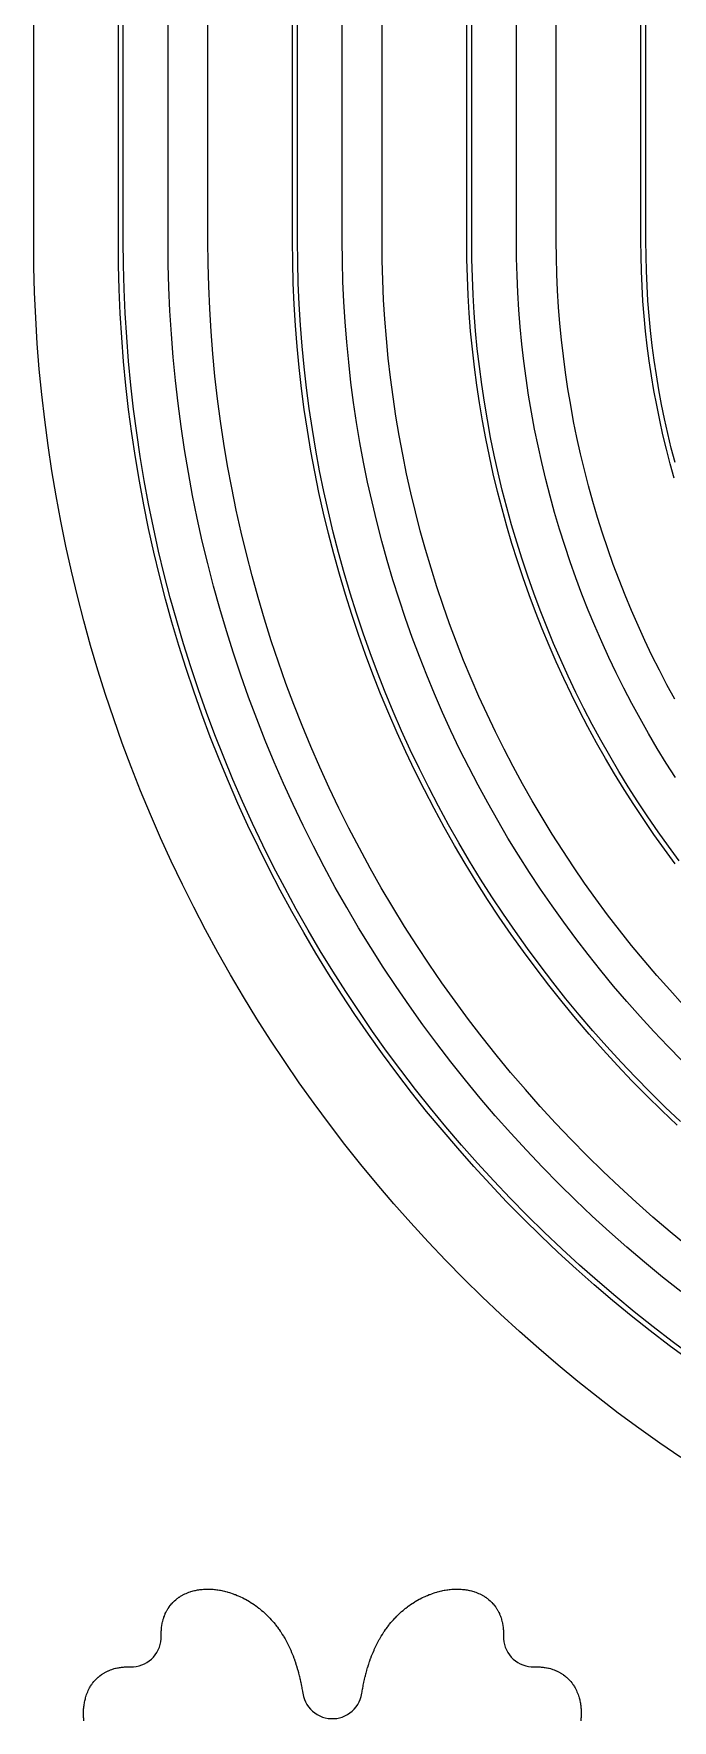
# Model space of a CAD drawing. Header units: metres. Extents: x 9 to 1211, y 9 to 2781.
# Drawn here: x 9 to 137.3, y 1398.6 to 1737.7 of the extents above; entities that cross this region are included whole.
import ezdxf

# ---------------------------------------------------------------- set-up
doc = ezdxf.new("R2010")
doc.units = ezdxf.units.M
for name, color, linetype in [('ACIKLIK', 5, 'Continuous'), ('CAM_SABLON', 4, 'Continuous'), ('DIS_KENAR_V91_Z3', 1, 'Continuous'), ('LAMBA_T4_Z4', 3, 'Continuous')]:
    doc.layers.add(name, color=color, linetype=linetype)

msp = doc.modelspace()

# ---------------------------------------------------------------- linework, layer by layer
at = {"layer": 'ACIKLIK'}
for points in [[(139, 1484.81), (135.34, 1487.73), (131.73, 1490.7), (128.18, 1493.74), (124.67, 1496.84), (121.23, 1500), (117.83, 1503.22), (114.5, 1506.5), (111.22, 1509.83), (108, 1513.23), (104.84, 1516.67), (101.74, 1520.18), (98.7, 1523.73), (95.73, 1527.34), (92.81, 1531), (89.97, 1534.71), (87.18, 1538.47), (84.47, 1542.28), (81.82, 1546.14), (79.24, 1550.04), (76.72, 1553.98), (74.28, 1557.97), (71.91, 1562), (69.6, 1566.07), (67.37, 1570.18), (65.21, 1574.33), (63.12, 1578.52), (61.11, 1582.74), (59.17, 1586.99), (57.31, 1591.28), (55.52, 1595.61), (53.8, 1599.96), (52.16, 1604.34), (50.6, 1608.75), (49.12, 1613.18), (47.71, 1617.64), (46.38, 1622.13), (45.13, 1626.64), (43.96, 1631.17), (42.87, 1635.71), (41.86, 1640.28), (40.92, 1644.86), (40.07, 1649.46), (39.3, 1654.08), (38.61, 1658.7), (38, 1663.34), (37.47, 1667.99), (37.02, 1672.64), (36.65, 1677.31), (36.37, 1681.97), (36.16, 1686.65), (36.04, 1691.32), (36, 1696.12), (36, 2485.88)], [(139.24, 1531.24), (136.39, 1534.15), (133.6, 1537.1), (130.85, 1540.09), (128.15, 1543.14), (125.51, 1546.23), (122.93, 1549.37), (120.39, 1552.55), (117.92, 1555.78), (115.5, 1559.05), (113.14, 1562.36), (110.84, 1565.71), (108.59, 1569.1), (106.41, 1572.53), (104.28, 1576), (102.22, 1579.5), (100.21, 1583.04), (98.27, 1586.61), (96.4, 1590.22), (94.58, 1593.86), (92.83, 1597.53), (91.14, 1601.23), (89.52, 1604.96), (87.97, 1608.72), (86.48, 1612.5), (85.05, 1616.31), (83.7, 1620.14), (82.4, 1624), (81.18, 1627.88), (80.03, 1631.78), (78.94, 1635.7), (77.92, 1639.63), (76.97, 1643.59), (76.09, 1647.56), (75.28, 1651.54), (74.54, 1655.54), (73.87, 1659.55), (73.27, 1663.57), (72.74, 1667.6), (72.28, 1671.64), (71.89, 1675.69), (71.57, 1679.75), (71.32, 1683.81), (71.14, 1687.87), (71.04, 1691.93), (71, 1696.12), (71, 2485.88)], [(137.94, 1588.16), (136.09, 1591.08), (134.28, 1594.02), (132.53, 1597), (130.83, 1600.01), (129.18, 1603.05), (127.58, 1606.11), (126.04, 1609.2), (124.55, 1612.32), (123.12, 1615.47), (121.74, 1618.64), (120.42, 1621.83), (119.15, 1625.04), (117.94, 1628.28), (116.79, 1631.54), (115.69, 1634.81), (114.65, 1638.11), (113.67, 1641.42), (112.75, 1644.75), (111.88, 1648.1), (111.08, 1651.46), (110.33, 1654.83), (109.64, 1658.22), (109.01, 1661.62), (108.44, 1665.03), (107.93, 1668.44), (107.48, 1671.87), (107.09, 1675.3), (106.75, 1678.74), (106.48, 1682.19), (106.27, 1685.64), (106.12, 1689.09), (106.03, 1692.54), (106, 1696.12), (106, 2485.88)]]:
    msp.add_lwpolyline(points, dxfattribs=at)
at = {"layer": 'CAM_SABLON'}
for points in [[(141.18, 1471.9), (137.3, 1474.78), (133.46, 1477.72), (129.68, 1480.73), (125.95, 1483.81), (122.27, 1486.95), (118.65, 1490.15), (115.09, 1493.42), (111.58, 1496.74), (108.13, 1500.13), (104.74, 1503.58), (101.42, 1507.09), (98.15, 1510.65), (94.95, 1514.27), (91.81, 1517.95), (88.73, 1521.68), (85.72, 1525.46), (82.78, 1529.3), (79.9, 1533.18), (77.1, 1537.12), (74.36, 1541.1), (71.69, 1545.14), (69.09, 1549.21), (66.57, 1553.33), (64.11, 1557.5), (61.73, 1561.71), (59.42, 1565.96), (57.19, 1570.24), (55.03, 1574.57), (52.95, 1578.94), (50.95, 1583.33), (49.02, 1587.77), (47.17, 1592.23), (45.4, 1596.73), (43.71, 1601.26), (42.09, 1605.82), (40.56, 1610.4), (39.1, 1615.01), (37.73, 1619.65), (36.44, 1624.31), (35.23, 1628.99), (34.1, 1633.69), (33.05, 1638.41), (32.09, 1643.15), (31.21, 1647.9), (30.41, 1652.67), (29.7, 1657.45), (29.07, 1662.24), (28.52, 1667.05), (28.05, 1671.86), (27.68, 1676.68), (27.38, 1681.5), (27.17, 1686.33), (27.04, 1691.17), (27, 1696.08), (27, 2485.92)], [(138.96, 1519.01), (135.89, 1521.92), (132.88, 1524.88), (129.92, 1527.89), (127.01, 1530.96), (124.16, 1534.07), (121.36, 1537.23), (118.62, 1540.45), (115.93, 1543.7), (113.3, 1547.01), (110.73, 1550.36), (108.22, 1553.76), (105.77, 1557.19), (103.37, 1560.68), (101.04, 1564.2), (98.77, 1567.76), (96.57, 1571.36), (94.42, 1575), (92.34, 1578.68), (90.33, 1582.39), (88.38, 1586.13), (86.49, 1589.91), (84.67, 1593.73), (82.92, 1597.57), (81.24, 1601.44), (79.62, 1605.35), (78.07, 1609.28), (76.6, 1613.23), (75.19, 1617.21), (73.84, 1621.22), (72.57, 1625.25), (71.38, 1629.3), (70.25, 1633.37), (69.19, 1637.46), (68.2, 1641.56), (67.29, 1645.69), (66.45, 1649.82), (65.68, 1653.98), (64.98, 1658.14), (64.36, 1662.32), (63.8, 1666.51), (63.33, 1670.7), (62.92, 1674.91), (62.59, 1679.12), (62.33, 1683.33), (62.15, 1687.55), (62.04, 1691.78), (62, 1696.08), (62, 2485.92)], [(138.68, 1571.42), (136.53, 1574.33), (134.44, 1577.27), (132.39, 1580.25), (130.4, 1583.26), (128.45, 1586.31), (126.57, 1589.39), (124.73, 1592.5), (122.95, 1595.64), (121.23, 1598.82), (119.56, 1602.02), (117.95, 1605.26), (116.39, 1608.52), (114.9, 1611.81), (113.46, 1615.12), (112.07, 1618.46), (110.75, 1621.82), (109.48, 1625.2), (108.28, 1628.61), (107.13, 1632.03), (106.05, 1635.48), (105.02, 1638.94), (104.05, 1642.42), (103.15, 1645.92), (102.31, 1649.44), (101.52, 1652.96), (100.8, 1656.5), (100.15, 1660.05), (99.55, 1663.62), (99.02, 1667.19), (98.54, 1670.77), (98.13, 1674.36), (97.79, 1677.96), (97.5, 1681.56), (97.28, 1685.17), (97.13, 1688.78), (97.03, 1692.39), (97, 1696.08), (97, 2485.92)], [(137.86, 1651.48), (137.11, 1654.39), (136.41, 1657.31), (135.76, 1660.24), (135.16, 1663.18), (134.61, 1666.13), (134.12, 1669.09), (133.67, 1672.06), (133.28, 1675.04), (132.94, 1678.02), (132.66, 1681.01), (132.42, 1684), (132.24, 1687), (132.11, 1690), (132.03, 1693), (132, 1696.08), (132, 2485.92)]]:
    msp.add_lwpolyline(points, dxfattribs=at)
at = {"layer": 'DIS_KENAR_V91_Z3'}
for points in [[(139.04, 1451.43), (134.79, 1454.35), (130.6, 1457.34), (126.46, 1460.4), (122.38, 1463.54), (118.35, 1466.74), (114.38, 1470.02), (110.46, 1473.36), (106.61, 1476.77), (102.81, 1480.25), (99.08, 1483.79), (95.4, 1487.4), (91.79, 1491.08), (88.25, 1494.81), (84.77, 1498.61), (81.36, 1502.46), (78.02, 1506.38), (74.74, 1510.35), (71.54, 1514.38), (68.4, 1518.46), (65.34, 1522.6), (62.35, 1526.79), (59.43, 1531.04), (56.59, 1535.33), (53.83, 1539.67), (51.14, 1544.06), (48.52, 1548.5), (45.99, 1552.98), (43.53, 1557.51), (41.15, 1562.07), (38.86, 1566.68), (36.64, 1571.33), (34.5, 1576.01), (32.45, 1580.73), (30.48, 1585.49), (28.59, 1590.28), (26.79, 1595.1), (25.07, 1599.96), (23.44, 1604.84), (21.89, 1609.75), (20.43, 1614.69), (19.05, 1619.65), (17.76, 1624.63), (16.56, 1629.64), (15.45, 1634.67), (14.42, 1639.71), (13.48, 1644.77), (12.63, 1649.85), (11.87, 1654.94), (11.2, 1660.05), (10.62, 1665.16), (10.12, 1670.29), (9.72, 1675.42), (9.4, 1680.56), (9.18, 1685.7), (9.04, 1690.85), (9, 1696), (9, 2486)], [(140.38, 1493.94), (136.88, 1496.83), (133.42, 1499.78), (130.03, 1502.78), (126.68, 1505.85), (123.39, 1508.97), (120.15, 1512.15), (116.97, 1515.39), (113.85, 1518.68), (110.78, 1522.03), (107.78, 1525.42), (104.83, 1528.88), (101.94, 1532.38), (99.12, 1535.93), (96.35, 1539.53), (93.66, 1543.18), (91.02, 1546.87), (88.45, 1550.61), (85.95, 1554.39), (83.51, 1558.22), (81.14, 1562.09), (78.83, 1566), (76.6, 1569.95), (74.43, 1573.94), (72.34, 1577.96), (70.31, 1582.02), (68.36, 1586.12), (66.48, 1590.25), (64.67, 1594.41), (62.93, 1598.6), (61.27, 1602.82), (59.68, 1607.07), (58.17, 1611.35), (56.73, 1615.66), (55.36, 1619.98), (54.07, 1624.33), (52.86, 1628.71), (51.72, 1633.1), (50.66, 1637.51), (49.68, 1641.94), (48.78, 1646.39), (47.95, 1650.85), (47.2, 1655.33), (46.53, 1659.81), (45.94, 1664.31), (45.42, 1668.82), (44.99, 1673.34), (44.63, 1677.86), (44.36, 1682.39), (44.16, 1686.93), (44.04, 1691.46), (44, 1696), (44, 2486)], [(139.45, 1542.55), (136.79, 1545.45), (134.19, 1548.39), (131.64, 1551.37), (129.14, 1554.4), (126.7, 1557.48), (124.31, 1560.59), (121.97, 1563.75), (119.69, 1566.95), (117.47, 1570.18), (115.3, 1573.46), (113.19, 1576.77), (111.14, 1580.12), (109.14, 1583.5), (107.21, 1586.92), (105.34, 1590.37), (103.52, 1593.85), (101.77, 1597.37), (100.08, 1600.91), (98.45, 1604.48), (96.89, 1608.09), (95.38, 1611.71), (93.94, 1615.37), (92.57, 1619.05), (91.26, 1622.75), (90.01, 1626.47), (88.83, 1630.22), (87.72, 1633.98), (86.67, 1637.77), (85.68, 1641.57), (84.77, 1645.39), (83.92, 1649.22), (83.13, 1653.07), (82.42, 1656.93), (81.77, 1660.8), (81.19, 1664.69), (80.68, 1668.58), (80.23, 1672.48), (79.86, 1676.39), (79.55, 1680.3), (79.31, 1684.22), (79.14, 1688.15), (79.03, 1692.07), (79, 1696), (79, 2486)], [(137.82, 1603.89), (136.24, 1606.8), (134.71, 1609.74), (133.23, 1612.71), (131.8, 1615.7), (130.43, 1618.72), (129.1, 1621.76), (127.84, 1624.82), (126.62, 1627.91), (125.46, 1631.02), (124.35, 1634.14), (123.3, 1637.29), (122.3, 1640.45), (121.36, 1643.63), (120.47, 1646.82), (119.64, 1650.03), (118.87, 1653.26), (118.15, 1656.5), (117.49, 1659.75), (116.89, 1663.01), (116.34, 1666.28), (115.85, 1669.56), (115.42, 1672.84), (115.04, 1676.14), (114.72, 1679.44), (114.46, 1682.75), (114.26, 1686.06), (114.12, 1689.37), (114.03, 1692.68), (114, 1696), (114, 2486)], [(19.09, 1398.49), (19.07, 1398.7), (19.04, 1398.98), (19.03, 1399.2), (19.01, 1399.47), (19.01, 1399.69), (19, 1399.96), (19, 1400.18), (19.01, 1400.44), (19.02, 1400.67), (19.03, 1400.91), (19.05, 1401.15), (19.07, 1401.38), (19.1, 1401.62), (19.13, 1401.83), (19.17, 1402.08), (19.21, 1402.28), (19.26, 1402.53), (19.3, 1402.72), (19.37, 1402.97), (19.41, 1403.15), (19.49, 1403.41), (19.54, 1403.57), (19.63, 1403.83), (19.69, 1403.98), (19.79, 1404.24), (19.85, 1404.37), (19.96, 1404.63), (20.02, 1404.76), (20.16, 1405.01), (20.22, 1405.13), (20.36, 1405.38), (20.43, 1405.48), (20.59, 1405.73), (20.65, 1405.83), (20.83, 1406.07), (20.89, 1406.16), (21.08, 1406.4), (21.15, 1406.47), (21.35, 1406.7), (21.41, 1406.77), (21.63, 1406.99), (21.7, 1407.06), (21.93, 1407.27), (21.99, 1407.33), (22.23, 1407.52), (22.3, 1407.58), (22.55, 1407.76), (22.63, 1407.82), (22.88, 1407.99), (22.96, 1408.04), (23.22, 1408.19), (23.31, 1408.25), (23.57, 1408.38), (23.67, 1408.43), (23.93, 1408.56), (24.03, 1408.6), (24.3, 1408.71), (24.41, 1408.76), (24.67, 1408.85), (24.8, 1408.89), (25.05, 1408.97), (25.19, 1409.01), (25.44, 1409.08), (25.59, 1409.11), (25.84, 1409.17), (26, 1409.2), (26.24, 1409.24), (26.41, 1409.27), (26.64, 1409.3), (26.83, 1409.32), (27.05, 1409.34), (27.25, 1409.36), (27.47, 1409.37), (27.67, 1409.38), (27.88, 1409.38), (28.1, 1409.38), (28.3, 1409.38), (28.3, 1409.38), (29.02, 1409.39), (29.59, 1409.46), (30.15, 1409.58), (30.7, 1409.75), (31.23, 1409.97), (31.74, 1410.25), (32.21, 1410.57), (32.66, 1410.94), (33.06, 1411.34), (33.43, 1411.79), (33.75, 1412.26), (34.03, 1412.77), (34.25, 1413.3), (34.42, 1413.85), (34.54, 1414.41), (34.61, 1414.98), (34.62, 1415.7), (34.62, 1415.7), (34.62, 1415.9), (34.62, 1416.12), (34.62, 1416.33), (34.63, 1416.53), (34.64, 1416.75), (34.66, 1416.95), (34.68, 1417.17), (34.7, 1417.36), (34.73, 1417.59), (34.76, 1417.76), (34.8, 1418), (34.83, 1418.16), (34.89, 1418.41), (34.92, 1418.56), (34.99, 1418.81), (35.03, 1418.95), (35.11, 1419.2), (35.15, 1419.33), (35.24, 1419.59), (35.29, 1419.71), (35.4, 1419.97), (35.44, 1420.07), (35.57, 1420.33), (35.62, 1420.43), (35.75, 1420.69), (35.81, 1420.78), (35.96, 1421.04), (36.01, 1421.12), (36.18, 1421.37), (36.24, 1421.45), (36.42, 1421.7), (36.48, 1421.77), (36.67, 1422.01), (36.73, 1422.07), (36.94, 1422.3), (37.01, 1422.37), (37.23, 1422.59), (37.3, 1422.65), (37.53, 1422.85), (37.6, 1422.92), (37.84, 1423.11), (37.93, 1423.17), (38.17, 1423.35), (38.27, 1423.41), (38.52, 1423.57), (38.62, 1423.64), (38.87, 1423.78), (38.99, 1423.84), (39.24, 1423.98), (39.37, 1424.04), (39.63, 1424.15), (39.76, 1424.21), (40.02, 1424.31), (40.17, 1424.37), (40.43, 1424.46), (40.59, 1424.51), (40.85, 1424.59), (41.03, 1424.63), (41.28, 1424.7), (41.47, 1424.74), (41.72, 1424.79), (41.92, 1424.83), (42.17, 1424.87), (42.38, 1424.9), (42.62, 1424.93), (42.85, 1424.95), (43.09, 1424.97), (43.33, 1424.98), (43.56, 1424.99), (43.82, 1425), (44.04, 1425), (44.31, 1424.99), (44.53, 1424.99), (44.8, 1424.97), (45.02, 1424.96), (45.3, 1424.93), (45.51, 1424.91), (45.81, 1424.87), (46.01, 1424.84), (46.31, 1424.79), (46.51, 1424.76), (46.82, 1424.7), (47.02, 1424.66), (47.33, 1424.59), (47.52, 1424.54), (47.85, 1424.45), (48.03, 1424.4), (48.36, 1424.3), (48.54, 1424.25), (48.87, 1424.14), (49.04, 1424.07), (49.37, 1423.95), (49.55, 1423.89), (49.88, 1423.75), (50.05, 1423.68), (50.38, 1423.53), (50.55, 1423.46), (50.88, 1423.3), (51.04, 1423.22), (51.37, 1423.05), (51.53, 1422.96), (51.86, 1422.78), (52.02, 1422.69), (52.35, 1422.49), (52.5, 1422.4), (52.82, 1422.19), (52.97, 1422.09), (53.29, 1421.88), (53.44, 1421.78), (53.75, 1421.55), (53.89, 1421.44), (54.21, 1421.2), (54.34, 1421.09), (54.65, 1420.84), (54.79, 1420.73), (55.09, 1420.47), (55.22, 1420.35), (55.52, 1420.08), (55.64, 1419.96), (55.93, 1419.68), (56.05, 1419.56), (56.34, 1419.26), (56.46, 1419.14), (56.73, 1418.84), (56.85, 1418.71), (57.12, 1418.4), (57.23, 1418.27), (57.49, 1417.94), (57.6, 1417.81), (57.85, 1417.48), (57.95, 1417.35), (58.21, 1417), (58.3, 1416.87), (58.54, 1416.52), (58.63, 1416.39), (58.87, 1416.02), (58.95, 1415.89), (59.19, 1415.51), (59.26, 1415.38), (59.49, 1415), (59.56, 1414.87), (59.78, 1414.47), (59.85, 1414.34), (60.06, 1413.94), (60.12, 1413.81), (60.32, 1413.39), (60.38, 1413.26), (60.58, 1412.84), (60.63, 1412.71), (60.82, 1412.28), (60.87, 1412.15), (61.05, 1411.71), (61.1, 1411.59), (61.27, 1411.13), (61.31, 1411.02), (61.48, 1410.55), (61.52, 1410.44), (61.66, 1410.01), (61.69, 1409.91), (61.85, 1409.41), (61.88, 1409.31), (62.02, 1408.81), (62.05, 1408.71), (62.19, 1408.21), (62.22, 1408.11), (62.35, 1407.59), (62.37, 1407.5), (62.49, 1406.98), (62.51, 1406.89), (62.63, 1406.36), (62.65, 1406.27), (62.76, 1405.73), (62.78, 1405.65), (62.88, 1405.11), (62.9, 1405.03), (62.99, 1404.48), (63.01, 1404.41), (63.06, 1404.1), (63.21, 1403.39), (63.39, 1402.84), (63.62, 1402.31), (63.9, 1401.8), (64.23, 1401.32), (64.6, 1400.87), (65.02, 1400.47), (65.47, 1400.1), (65.95, 1399.78), (66.47, 1399.51), (67.01, 1399.29), (67.56, 1399.13), (68.13, 1399.01), (68.71, 1398.96), (69.29, 1398.96), (69.87, 1399.01), (70.44, 1399.13), (71, 1399.29), (71.54, 1399.51), (72.05, 1399.78), (72.54, 1400.1), (72.99, 1400.47), (73.4, 1400.88), (73.77, 1401.32), (74.1, 1401.8), (74.38, 1402.31), (74.61, 1402.84), (74.79, 1403.4), (74.94, 1404.11), (74.98, 1404.34), (74.99, 1404.41), (75.09, 1404.96), (75.11, 1405.04), (75.21, 1405.58), (75.22, 1405.66), (75.33, 1406.2), (75.35, 1406.28), (75.47, 1406.81), (75.49, 1406.9), (75.61, 1407.42), (75.63, 1407.51), (75.76, 1408.02), (75.79, 1408.12), (75.92, 1408.62), (75.95, 1408.72), (76.09, 1409.22), (76.13, 1409.32), (76.27, 1409.81), (76.31, 1409.92), (76.48, 1410.43), (76.52, 1410.56), (76.69, 1411.02), (76.73, 1411.13), (76.9, 1411.59), (76.95, 1411.71), (77.13, 1412.15), (77.18, 1412.28), (77.37, 1412.71), (77.42, 1412.84), (77.62, 1413.26), (77.68, 1413.39), (77.88, 1413.81), (77.94, 1413.94), (78.15, 1414.34), (78.22, 1414.47), (78.44, 1414.87), (78.51, 1415), (78.74, 1415.38), (78.81, 1415.51), (79.05, 1415.89), (79.13, 1416.02), (79.37, 1416.39), (79.46, 1416.52), (79.7, 1416.87), (79.79, 1417), (80.05, 1417.35), (80.15, 1417.48), (80.4, 1417.81), (80.51, 1417.94), (80.77, 1418.27), (80.88, 1418.4), (81.15, 1418.71), (81.27, 1418.84), (81.54, 1419.14), (81.66, 1419.26), (81.95, 1419.56), (82.07, 1419.68), (82.36, 1419.96), (82.48, 1420.08), (82.78, 1420.35), (82.91, 1420.47), (83.21, 1420.73), (83.35, 1420.84), (83.66, 1421.09), (83.79, 1421.2), (84.11, 1421.44), (84.25, 1421.55), (84.56, 1421.78), (84.71, 1421.88), (85.03, 1422.09), (85.18, 1422.19), (85.5, 1422.4), (85.65, 1422.49), (85.98, 1422.69), (86.14, 1422.78), (86.47, 1422.96), (86.63, 1423.05), (86.96, 1423.22), (87.12, 1423.3), (87.45, 1423.46), (87.62, 1423.53), (87.95, 1423.68), (88.12, 1423.75), (88.45, 1423.89), (88.63, 1423.95), (88.96, 1424.07), (89.13, 1424.14), (89.46, 1424.25), (89.64, 1424.3), (89.97, 1424.4), (90.15, 1424.45), (90.48, 1424.54), (90.67, 1424.59), (90.98, 1424.66), (91.18, 1424.7), (91.49, 1424.76), (91.69, 1424.79), (91.99, 1424.84), (92.19, 1424.87), (92.49, 1424.91), (92.7, 1424.93), (92.98, 1424.96), (93.2, 1424.97), (93.47, 1424.99), (93.69, 1424.99), (93.96, 1425), (94.18, 1425), (94.44, 1424.99), (94.67, 1424.98), (94.91, 1424.97), (95.15, 1424.95), (95.38, 1424.93), (95.62, 1424.9), (95.83, 1424.87), (96.08, 1424.83), (96.28, 1424.79), (96.53, 1424.74), (96.72, 1424.7), (96.97, 1424.63), (97.15, 1424.59), (97.41, 1424.51), (97.57, 1424.46), (97.83, 1424.37), (97.98, 1424.31), (98.24, 1424.21), (98.37, 1424.15), (98.63, 1424.04), (98.76, 1423.98), (99.01, 1423.84), (99.13, 1423.78), (99.38, 1423.64), (99.48, 1423.57), (99.73, 1423.41), (99.83, 1423.35), (100.07, 1423.17), (100.16, 1423.11), (100.4, 1422.92), (100.47, 1422.85), (100.7, 1422.65), (100.77, 1422.59), (100.99, 1422.37), (101.06, 1422.3), (101.27, 1422.07), (101.33, 1422.01), (101.52, 1421.77), (101.58, 1421.7), (101.76, 1421.45), (101.82, 1421.37), (101.99, 1421.12), (102.04, 1421.04), (102.19, 1420.78), (102.25, 1420.69), (102.38, 1420.43), (102.43, 1420.33), (102.56, 1420.07), (102.6, 1419.97), (102.71, 1419.7), (102.76, 1419.59), (102.85, 1419.33), (102.89, 1419.2), (102.97, 1418.95), (103.01, 1418.81), (103.08, 1418.56), (103.11, 1418.41), (103.17, 1418.16), (103.2, 1418), (103.24, 1417.76), (103.27, 1417.59), (103.3, 1417.36), (103.32, 1417.17), (103.34, 1416.95), (103.36, 1416.75), (103.37, 1416.53), (103.38, 1416.33), (103.38, 1416.12), (103.38, 1415.9), (103.38, 1415.7), (103.38, 1415.7), (103.39, 1414.98), (103.46, 1414.41), (103.58, 1413.85), (103.75, 1413.3), (103.97, 1412.77), (104.25, 1412.26), (104.57, 1411.79), (104.94, 1411.34), (105.34, 1410.94), (105.79, 1410.57), (106.26, 1410.25), (106.77, 1409.97), (107.3, 1409.75), (107.85, 1409.58), (108.41, 1409.46), (108.98, 1409.39), (109.7, 1409.38), (109.7, 1409.38), (109.9, 1409.38), (110.12, 1409.38), (110.33, 1409.38), (110.53, 1409.37), (110.75, 1409.36), (110.95, 1409.34), (111.17, 1409.32), (111.36, 1409.3), (111.59, 1409.27), (111.76, 1409.24), (112, 1409.2), (112.16, 1409.17), (112.41, 1409.11), (112.56, 1409.08), (112.81, 1409.01), (112.95, 1408.97), (113.2, 1408.89), (113.33, 1408.85), (113.59, 1408.76), (113.71, 1408.71), (113.97, 1408.6), (114.07, 1408.56), (114.33, 1408.43), (114.43, 1408.38), (114.69, 1408.25), (114.78, 1408.19), (115.04, 1408.04), (115.12, 1407.99), (115.37, 1407.82), (115.45, 1407.76), (115.7, 1407.58), (115.77, 1407.52), (116.01, 1407.33), (116.07, 1407.27), (116.3, 1407.06), (116.37, 1406.99), (116.59, 1406.77), (116.65, 1406.7), (116.85, 1406.47), (116.92, 1406.4), (117.11, 1406.16), (117.17, 1406.07), (117.35, 1405.83), (117.41, 1405.73), (117.57, 1405.48), (117.64, 1405.38), (117.78, 1405.13), (117.84, 1405.01), (117.98, 1404.76), (118.04, 1404.63), (118.15, 1404.37), (118.21, 1404.24), (118.31, 1403.98), (118.37, 1403.83), (118.46, 1403.57), (118.51, 1403.41), (118.59, 1403.15), (118.63, 1402.97), (118.7, 1402.72), (118.74, 1402.53), (118.79, 1402.28), (118.83, 1402.08), (118.87, 1401.83), (118.9, 1401.62), (118.93, 1401.38), (118.95, 1401.15), (118.97, 1400.91), (118.98, 1400.67), (118.99, 1400.44), (119, 1400.18), (119, 1399.96), (118.99, 1399.69), (118.99, 1399.47), (118.97, 1399.2), (118.96, 1398.98), (118.93, 1398.7), (118.91, 1398.49)]]:
    msp.add_lwpolyline(points, dxfattribs=at)
at = {"layer": 'LAMBA_T4_Z4'}
for points in [[(140.6, 1471.09), (136.7, 1473.98), (132.85, 1476.93), (129.05, 1479.95), (125.31, 1483.04), (121.62, 1486.19), (117.98, 1489.41), (114.4, 1492.68), (110.89, 1496.02), (107.42, 1499.42), (104.02, 1502.89), (100.68, 1506.4), (97.41, 1509.98), (94.19, 1513.62), (91.04, 1517.31), (87.95, 1521.05), (84.93, 1524.85), (81.98, 1528.7), (79.09, 1532.6), (76.28, 1536.55), (73.53, 1540.54), (70.85, 1544.59), (68.24, 1548.68), (65.71, 1552.82), (63.25, 1557), (60.86, 1561.22), (58.54, 1565.49), (56.3, 1569.79), (54.14, 1574.13), (52.05, 1578.51), (50.03, 1582.93), (48.1, 1587.38), (46.24, 1591.86), (44.47, 1596.37), (42.77, 1600.92), (41.15, 1605.49), (39.61, 1610.09), (38.15, 1614.72), (36.77, 1619.37), (35.47, 1624.05), (34.26, 1628.75), (33.13, 1633.46), (32.08, 1638.2), (31.11, 1642.96), (30.22, 1647.73), (29.42, 1652.51), (28.71, 1657.31), (28.07, 1662.12), (27.52, 1666.94), (27.06, 1671.77), (26.68, 1676.61), (26.38, 1681.45), (26.17, 1686.3), (26.04, 1691.15), (26, 1696.07), (26, 2485.93)], [(138.27, 1518.28), (135.2, 1521.2), (132.17, 1524.17), (129.2, 1527.2), (126.28, 1530.27), (123.42, 1533.4), (120.61, 1536.58), (117.85, 1539.8), (115.15, 1543.08), (112.51, 1546.39), (109.93, 1549.76), (107.41, 1553.17), (104.95, 1556.62), (102.54, 1560.12), (100.2, 1563.65), (97.92, 1567.23), (95.71, 1570.85), (93.56, 1574.5), (91.47, 1578.19), (89.44, 1581.92), (87.49, 1585.68), (85.59, 1589.48), (83.77, 1593.3), (82.01, 1597.16), (80.32, 1601.05), (78.69, 1604.97), (77.14, 1608.92), (75.66, 1612.89), (74.24, 1616.89), (72.89, 1620.91), (71.62, 1624.95), (70.41, 1629.02), (69.28, 1633.11), (68.22, 1637.21), (67.23, 1641.34), (66.31, 1645.48), (65.47, 1649.63), (64.69, 1653.8), (63.99, 1657.99), (63.37, 1662.18), (62.81, 1666.39), (62.33, 1670.6), (61.93, 1674.82), (61.59, 1679.05), (61.33, 1683.28), (61.15, 1687.52), (61.04, 1691.76), (61, 1696.07), (61, 2485.93)], [(137.88, 1570.82), (135.72, 1573.74), (133.62, 1576.7), (131.56, 1579.69), (129.56, 1582.72), (127.61, 1585.78), (125.71, 1588.87), (123.87, 1592), (122.08, 1595.16), (120.35, 1598.35), (118.67, 1601.57), (117.05, 1604.82), (115.49, 1608.1), (113.98, 1611.4), (112.54, 1614.73), (111.15, 1618.08), (109.82, 1621.46), (108.54, 1624.86), (107.33, 1628.28), (106.18, 1631.72), (105.09, 1635.19), (104.06, 1638.67), (103.09, 1642.17), (102.18, 1645.68), (101.33, 1649.21), (100.55, 1652.75), (99.82, 1656.31), (99.16, 1659.88), (98.56, 1663.46), (98.02, 1667.05), (97.55, 1670.65), (97.14, 1674.26), (96.79, 1677.87), (96.51, 1681.49), (96.29, 1685.11), (96.13, 1688.74), (96.03, 1692.37), (96, 1696.07), (96, 2485.93)], [(137.7, 1648.31), (136.9, 1651.22), (136.14, 1654.15), (135.43, 1657.08), (134.78, 1660.03), (134.18, 1662.99), (133.63, 1665.96), (133.13, 1668.94), (132.68, 1671.92), (132.29, 1674.92), (131.95, 1677.92), (131.66, 1680.92), (131.42, 1683.93), (131.24, 1686.95), (131.11, 1689.96), (131.03, 1692.98), (131, 1696.07), (131, 2485.93)]]:
    msp.add_lwpolyline(points, dxfattribs=at)

doc.saveas('drawing.dxf')
